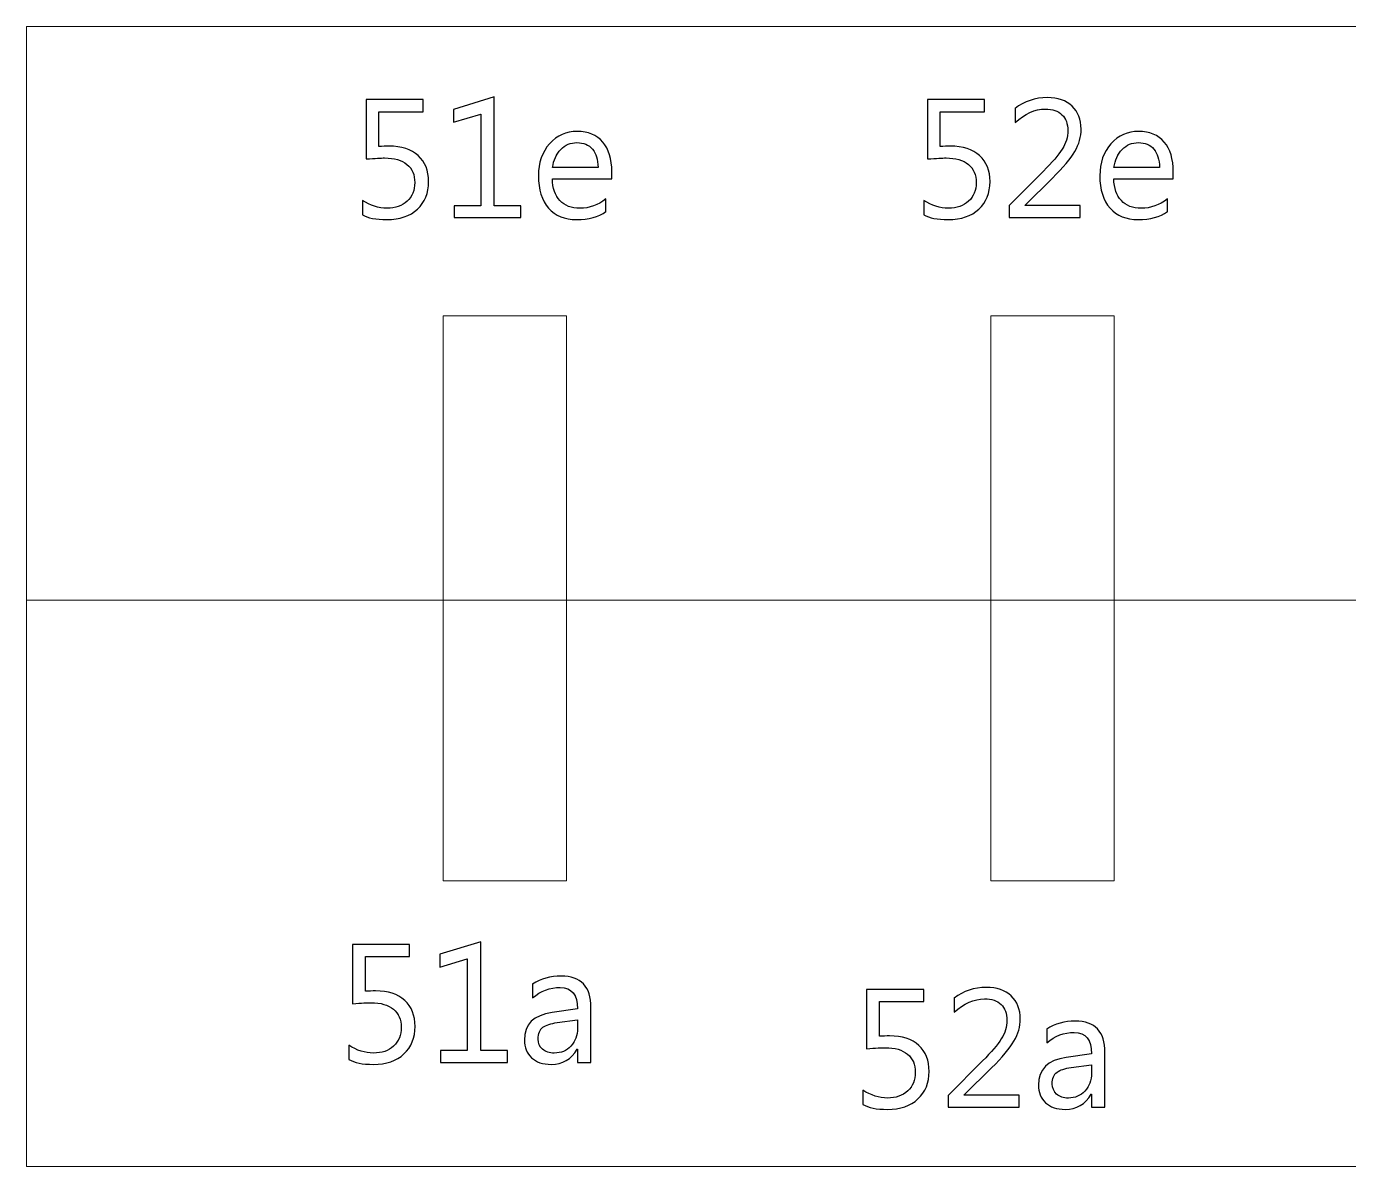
# Model space of a CAD drawing. Header units: centimetres. Extents: x -370 to 378, y -504 to 433.
# Drawn here: x -108.9 to -45.6, y 377.3 to 431.9 of the extents above; entities that cross this region are included whole.
import ezdxf

# ---------------------------------------------------------------- set-up
doc = ezdxf.new("R2010")
doc.units = ezdxf.units.CM
doc.header["$MEASUREMENT"] = 0
doc.layers.add('Camada 1', color=7, linetype='Continuous')
doc.layers.add('Camada 2', color=20, linetype='Continuous')

msp = doc.modelspace()

# ---------------------------------------------------------------- linework, layer by layer
at = {"layer": 'Camada 1', "lineweight": 9}
for points in [[(-88.897, 390.977), (-82.989, 390.977), (-82.989, 418.021), (-88.897, 418.021), (-88.897, 390.977)], [(-62.684, 390.977), (-56.776, 390.977), (-56.776, 418.021), (-62.684, 418.021), (-62.684, 390.977)]]:
    msp.add_lwpolyline(points, close=True, dxfattribs=at)
for points in [[(-108.854, 431.873), (-108.854, 431.873), (41.46, 431.873), (41.46, 431.873), (41.46, 431.873), (41.46, 431.873), (41.46, 377.293), (41.46, 377.293), (41.46, 377.293), (41.46, 377.293), (-108.854, 377.298), (-108.854, 377.298), (-108.854, 377.298), (-108.854, 377.298), (-108.854, 431.873), (-108.854, 431.873)], [(-108.854, 404.406), (-108.854, 404.406), (41.46, 404.406), (41.46, 404.406), (41.46, 404.406), (41.46, 404.406), (41.46, 377.293), (41.46, 377.293), (41.46, 377.293), (41.46, 377.293), (-108.854, 377.295), (-108.854, 377.295), (-108.854, 377.295), (-108.854, 377.295), (-108.854, 404.406), (-108.854, 404.406)]]:
    msp.add_open_spline(points, degree=3, knots=[0, 0, 0, 0, 0.2, 0.2, 0.2, 0.2, 0.4, 0.4, 0.4, 0.4, 0.6, 0.6, 0.6, 0.6, 1, 1, 1, 1], dxfattribs=at)
at = {"layer": 'Camada 2'}
for points, knots in [([(-92.769, 422.86), (-92.769, 422.86), (-92.769, 423.546), (-92.769, 423.546), (-92.769, 423.546), (-92.384, 423.293), (-91.991, 423.167), (-91.592, 423.167), (-91.592, 423.167), (-91.193, 423.167), (-90.872, 423.28), (-90.627, 423.506), (-90.627, 423.506), (-90.383, 423.73), (-90.261, 424.03), (-90.261, 424.402), (-90.261, 424.402), (-90.261, 424.772), (-90.386, 425.061), (-90.635, 425.268), (-90.635, 425.268), (-90.885, 425.475), (-91.241, 425.578), (-91.706, 425.578), (-91.706, 425.578), (-91.863, 425.578), (-92.159, 425.562), (-92.592, 425.531), (-92.592, 425.531), (-92.592, 425.531), (-92.592, 428.369), (-92.592, 428.369), (-92.592, 428.369), (-92.592, 428.369), (-89.858, 428.369), (-89.858, 428.369), (-89.858, 428.369), (-89.858, 428.369), (-89.858, 427.788), (-89.858, 427.788), (-89.858, 427.788), (-89.858, 427.788), (-91.979, 427.788), (-91.979, 427.788), (-91.979, 427.788), (-91.979, 427.788), (-91.979, 426.127), (-91.979, 426.127), (-91.979, 426.127), (-91.806, 426.137), (-91.646, 426.143), (-91.498, 426.143), (-91.498, 426.143), (-90.894, 426.143), (-90.427, 425.991), (-90.096, 425.688), (-90.096, 425.688), (-89.765, 425.386), (-89.6, 424.971), (-89.6, 424.444), (-89.6, 424.444), (-89.6, 423.898), (-89.777, 423.458), (-90.134, 423.127), (-90.134, 423.127), (-90.49, 422.793), (-90.979, 422.627), (-91.599, 422.627), (-91.599, 422.627), (-92.121, 422.627), (-92.511, 422.704), (-92.769, 422.86)], [0, 0, 0, 0, 0.052632, 0.052632, 0.052632, 0.052632, 0.105263, 0.105263, 0.105263, 0.105263, 0.157895, 0.157895, 0.157895, 0.157895, 0.210526, 0.210526, 0.210526, 0.210526, 0.263158, 0.263158, 0.263158, 0.263158, 0.315789, 0.315789, 0.315789, 0.315789, 0.368421, 0.368421, 0.368421, 0.368421, 0.421053, 0.421053, 0.421053, 0.421053, 0.473684, 0.473684, 0.473684, 0.473684, 0.526316, 0.526316, 0.526316, 0.526316, 0.578947, 0.578947, 0.578947, 0.578947, 0.631579, 0.631579, 0.631579, 0.631579, 0.684211, 0.684211, 0.684211, 0.684211, 0.736842, 0.736842, 0.736842, 0.736842, 0.789474, 0.789474, 0.789474, 0.789474, 0.842105, 0.842105, 0.842105, 0.842105, 0.894737, 0.894737, 0.894737, 0.894737, 1, 1, 1, 1]), ([(-85.181, 422.723), (-85.181, 422.723), (-88.374, 422.723), (-88.374, 422.723), (-88.374, 422.723), (-88.374, 422.723), (-88.374, 423.288), (-88.374, 423.288), (-88.374, 423.288), (-88.374, 423.288), (-87.1, 423.288), (-87.1, 423.288), (-87.1, 423.288), (-87.1, 423.288), (-87.1, 427.678), (-87.1, 427.678), (-87.1, 427.678), (-87.1, 427.678), (-88.406, 427.288), (-88.406, 427.288), (-88.406, 427.288), (-88.406, 427.288), (-88.406, 427.901), (-88.406, 427.901), (-88.406, 427.901), (-88.406, 427.901), (-86.455, 428.498), (-86.455, 428.498), (-86.455, 428.498), (-86.455, 428.498), (-86.455, 423.288), (-86.455, 423.288), (-86.455, 423.288), (-86.455, 423.288), (-85.181, 423.288), (-85.181, 423.288), (-85.181, 423.288), (-85.181, 423.288), (-85.181, 422.723), (-85.181, 422.723)], [0, 0, 0, 0, 0.090909, 0.090909, 0.090909, 0.090909, 0.181818, 0.181818, 0.181818, 0.181818, 0.272727, 0.272727, 0.272727, 0.272727, 0.363636, 0.363636, 0.363636, 0.363636, 0.454545, 0.454545, 0.454545, 0.454545, 0.545455, 0.545455, 0.545455, 0.545455, 0.636364, 0.636364, 0.636364, 0.636364, 0.727273, 0.727273, 0.727273, 0.727273, 0.818182, 0.818182, 0.818182, 0.818182, 1, 1, 1, 1]), ([(-65.89, 422.86), (-65.89, 422.86), (-65.89, 423.546), (-65.89, 423.546), (-65.89, 423.546), (-65.504, 423.293), (-65.112, 423.167), (-64.712, 423.167), (-64.712, 423.167), (-64.313, 423.167), (-63.992, 423.28), (-63.747, 423.506), (-63.747, 423.506), (-63.504, 423.73), (-63.382, 424.03), (-63.382, 424.402), (-63.382, 424.402), (-63.382, 424.772), (-63.507, 425.061), (-63.755, 425.268), (-63.755, 425.268), (-64.005, 425.475), (-64.362, 425.578), (-64.827, 425.578), (-64.827, 425.578), (-64.984, 425.578), (-65.28, 425.562), (-65.712, 425.531), (-65.712, 425.531), (-65.712, 425.531), (-65.712, 428.369), (-65.712, 428.369), (-65.712, 428.369), (-65.712, 428.369), (-62.979, 428.369), (-62.979, 428.369), (-62.979, 428.369), (-62.979, 428.369), (-62.979, 427.788), (-62.979, 427.788), (-62.979, 427.788), (-62.979, 427.788), (-65.1, 427.788), (-65.1, 427.788), (-65.1, 427.788), (-65.1, 427.788), (-65.1, 426.127), (-65.1, 426.127), (-65.1, 426.127), (-64.926, 426.137), (-64.766, 426.143), (-64.618, 426.143), (-64.618, 426.143), (-64.015, 426.143), (-63.547, 425.991), (-63.216, 425.688), (-63.216, 425.688), (-62.886, 425.386), (-62.72, 424.971), (-62.72, 424.444), (-62.72, 424.444), (-62.72, 423.898), (-62.898, 423.458), (-63.254, 423.127), (-63.254, 423.127), (-63.61, 422.793), (-64.099, 422.627), (-64.719, 422.627), (-64.719, 422.627), (-65.242, 422.627), (-65.632, 422.704), (-65.89, 422.86)], [0, 0, 0, 0, 0.052632, 0.052632, 0.052632, 0.052632, 0.105263, 0.105263, 0.105263, 0.105263, 0.157895, 0.157895, 0.157895, 0.157895, 0.210526, 0.210526, 0.210526, 0.210526, 0.263158, 0.263158, 0.263158, 0.263158, 0.315789, 0.315789, 0.315789, 0.315789, 0.368421, 0.368421, 0.368421, 0.368421, 0.421053, 0.421053, 0.421053, 0.421053, 0.473684, 0.473684, 0.473684, 0.473684, 0.526316, 0.526316, 0.526316, 0.526316, 0.578947, 0.578947, 0.578947, 0.578947, 0.631579, 0.631579, 0.631579, 0.631579, 0.684211, 0.684211, 0.684211, 0.684211, 0.736842, 0.736842, 0.736842, 0.736842, 0.789474, 0.789474, 0.789474, 0.789474, 0.842105, 0.842105, 0.842105, 0.842105, 0.894737, 0.894737, 0.894737, 0.894737, 1, 1, 1, 1]), ([(-58.406, 422.723), (-58.406, 422.723), (-61.809, 422.723), (-61.809, 422.723), (-61.809, 422.723), (-61.809, 422.723), (-61.809, 423.296), (-61.809, 423.296), (-61.809, 423.296), (-61.809, 423.296), (-60.164, 424.946), (-60.164, 424.946), (-60.164, 424.946), (-59.743, 425.367), (-59.443, 425.717), (-59.265, 425.996), (-59.265, 425.996), (-59.085, 426.276), (-58.995, 426.576), (-58.995, 426.893), (-58.995, 426.893), (-58.995, 427.218), (-59.087, 427.471), (-59.274, 427.649), (-59.274, 427.649), (-59.461, 427.828), (-59.726, 427.917), (-60.07, 427.917), (-60.07, 427.917), (-60.574, 427.917), (-61.056, 427.702), (-61.519, 427.272), (-61.519, 427.272), (-61.519, 427.272), (-61.519, 427.949), (-61.519, 427.949), (-61.519, 427.949), (-61.078, 428.293), (-60.565, 428.465), (-59.98, 428.465), (-59.98, 428.465), (-59.476, 428.465), (-59.079, 428.328), (-58.79, 428.055), (-58.79, 428.055), (-58.501, 427.783), (-58.357, 427.416), (-58.357, 426.956), (-58.357, 426.956), (-58.357, 426.594), (-58.457, 426.24), (-58.657, 425.894), (-58.657, 425.894), (-58.856, 425.549), (-59.215, 425.12), (-59.732, 424.608), (-59.732, 424.608), (-59.732, 424.608), (-61.035, 423.32), (-61.035, 423.32), (-61.035, 423.32), (-61.035, 423.32), (-61.035, 423.304), (-61.035, 423.304), (-61.035, 423.304), (-61.035, 423.304), (-58.406, 423.304), (-58.406, 423.304), (-58.406, 423.304), (-58.406, 423.304), (-58.406, 422.723), (-58.406, 422.723)], [0, 0, 0, 0, 0.052632, 0.052632, 0.052632, 0.052632, 0.105263, 0.105263, 0.105263, 0.105263, 0.157895, 0.157895, 0.157895, 0.157895, 0.210526, 0.210526, 0.210526, 0.210526, 0.263158, 0.263158, 0.263158, 0.263158, 0.315789, 0.315789, 0.315789, 0.315789, 0.368421, 0.368421, 0.368421, 0.368421, 0.421053, 0.421053, 0.421053, 0.421053, 0.473684, 0.473684, 0.473684, 0.473684, 0.526316, 0.526316, 0.526316, 0.526316, 0.578947, 0.578947, 0.578947, 0.578947, 0.631579, 0.631579, 0.631579, 0.631579, 0.684211, 0.684211, 0.684211, 0.684211, 0.736842, 0.736842, 0.736842, 0.736842, 0.789474, 0.789474, 0.789474, 0.789474, 0.842105, 0.842105, 0.842105, 0.842105, 0.894737, 0.894737, 0.894737, 0.894737, 1, 1, 1, 1]), ([(-80.826, 424.578), (-80.826, 424.578), (-83.673, 424.578), (-83.673, 424.578), (-83.673, 424.578), (-83.662, 424.128), (-83.541, 423.78), (-83.311, 423.535), (-83.311, 423.535), (-83.08, 423.289), (-82.763, 423.167), (-82.359, 423.167), (-82.359, 423.167), (-81.905, 423.167), (-81.488, 423.317), (-81.108, 423.618), (-81.108, 423.618), (-81.108, 423.618), (-81.108, 423.014), (-81.108, 423.014), (-81.108, 423.014), (-81.461, 422.756), (-81.93, 422.627), (-82.513, 422.627), (-82.513, 422.627), (-83.081, 422.627), (-83.529, 422.809), (-83.854, 423.176), (-83.854, 423.176), (-84.179, 423.543), (-84.342, 424.059), (-84.342, 424.723), (-84.342, 424.723), (-84.342, 425.352), (-84.164, 425.863), (-83.808, 426.26), (-83.808, 426.26), (-83.452, 426.655), (-83.011, 426.852), (-82.483, 426.852), (-82.483, 426.852), (-81.956, 426.852), (-81.548, 426.682), (-81.259, 426.34), (-81.259, 426.34), (-80.97, 425.999), (-80.826, 425.524), (-80.826, 424.917), (-80.826, 424.917), (-80.826, 424.917), (-80.826, 424.578), (-80.826, 424.578)], [0, 0, 0, 0, 0.071429, 0.071429, 0.071429, 0.071429, 0.142857, 0.142857, 0.142857, 0.142857, 0.214286, 0.214286, 0.214286, 0.214286, 0.285714, 0.285714, 0.285714, 0.285714, 0.357143, 0.357143, 0.357143, 0.357143, 0.428571, 0.428571, 0.428571, 0.428571, 0.5, 0.5, 0.5, 0.5, 0.571429, 0.571429, 0.571429, 0.571429, 0.642857, 0.642857, 0.642857, 0.642857, 0.714286, 0.714286, 0.714286, 0.714286, 0.785714, 0.785714, 0.785714, 0.785714, 0.857143, 0.857143, 0.857143, 0.857143, 1, 1, 1, 1]), ([(-53.946, 424.578), (-53.946, 424.578), (-56.793, 424.578), (-56.793, 424.578), (-56.793, 424.578), (-56.782, 424.128), (-56.661, 423.78), (-56.431, 423.535), (-56.431, 423.535), (-56.2, 423.289), (-55.883, 423.167), (-55.48, 423.167), (-55.48, 423.167), (-55.025, 423.167), (-54.609, 423.317), (-54.228, 423.618), (-54.228, 423.618), (-54.228, 423.618), (-54.228, 423.014), (-54.228, 423.014), (-54.228, 423.014), (-54.582, 422.756), (-55.051, 422.627), (-55.633, 422.627), (-55.633, 422.627), (-56.202, 422.627), (-56.649, 422.809), (-56.974, 423.176), (-56.974, 423.176), (-57.3, 423.543), (-57.462, 424.059), (-57.462, 424.723), (-57.462, 424.723), (-57.462, 425.352), (-57.285, 425.863), (-56.929, 426.26), (-56.929, 426.26), (-56.572, 426.655), (-56.132, 426.852), (-55.603, 426.852), (-55.603, 426.852), (-55.076, 426.852), (-54.668, 426.682), (-54.379, 426.34), (-54.379, 426.34), (-54.09, 425.999), (-53.946, 425.524), (-53.946, 424.917), (-53.946, 424.917), (-53.946, 424.917), (-53.946, 424.578), (-53.946, 424.578)], [0, 0, 0, 0, 0.071429, 0.071429, 0.071429, 0.071429, 0.142857, 0.142857, 0.142857, 0.142857, 0.214286, 0.214286, 0.214286, 0.214286, 0.285714, 0.285714, 0.285714, 0.285714, 0.357143, 0.357143, 0.357143, 0.357143, 0.428571, 0.428571, 0.428571, 0.428571, 0.5, 0.5, 0.5, 0.5, 0.571429, 0.571429, 0.571429, 0.571429, 0.642857, 0.642857, 0.642857, 0.642857, 0.714286, 0.714286, 0.714286, 0.714286, 0.785714, 0.785714, 0.785714, 0.785714, 0.857143, 0.857143, 0.857143, 0.857143, 1, 1, 1, 1]), ([(-81.487, 425.127), (-81.49, 425.5), (-81.58, 425.792), (-81.757, 426), (-81.757, 426), (-81.935, 426.209), (-82.181, 426.312), (-82.495, 426.312), (-82.495, 426.312), (-82.799, 426.312), (-83.058, 426.203), (-83.271, 425.984), (-83.271, 425.984), (-83.483, 425.765), (-83.615, 425.48), (-83.664, 425.127), (-83.664, 425.127), (-83.664, 425.127), (-81.487, 425.127), (-81.487, 425.127)], [0, 0, 0, 0, 0.166667, 0.166667, 0.166667, 0.166667, 0.333333, 0.333333, 0.333333, 0.333333, 0.5, 0.5, 0.5, 0.5, 0.666667, 0.666667, 0.666667, 0.666667, 1, 1, 1, 1]), ([(-54.607, 425.127), (-54.61, 425.5), (-54.7, 425.792), (-54.878, 426), (-54.878, 426), (-55.055, 426.209), (-55.301, 426.312), (-55.616, 426.312), (-55.616, 426.312), (-55.919, 426.312), (-56.179, 426.203), (-56.391, 425.984), (-56.391, 425.984), (-56.603, 425.765), (-56.735, 425.48), (-56.785, 425.127), (-56.785, 425.127), (-56.785, 425.127), (-54.607, 425.127), (-54.607, 425.127)], [0, 0, 0, 0, 0.166667, 0.166667, 0.166667, 0.166667, 0.333333, 0.333333, 0.333333, 0.333333, 0.5, 0.5, 0.5, 0.5, 0.666667, 0.666667, 0.666667, 0.666667, 1, 1, 1, 1]), ([(-85.828, 382.28), (-85.828, 382.28), (-89.022, 382.28), (-89.022, 382.28), (-89.022, 382.28), (-89.022, 382.28), (-89.022, 382.845), (-89.022, 382.845), (-89.022, 382.845), (-89.022, 382.845), (-87.748, 382.845), (-87.748, 382.845), (-87.748, 382.845), (-87.748, 382.845), (-87.748, 387.234), (-87.748, 387.234), (-87.748, 387.234), (-87.748, 387.234), (-89.054, 386.845), (-89.054, 386.845), (-89.054, 386.845), (-89.054, 386.845), (-89.054, 387.458), (-89.054, 387.458), (-89.054, 387.458), (-89.054, 387.458), (-87.103, 388.054), (-87.103, 388.054), (-87.103, 388.054), (-87.103, 388.054), (-87.103, 382.845), (-87.103, 382.845), (-87.103, 382.845), (-87.103, 382.845), (-85.828, 382.845), (-85.828, 382.845), (-85.828, 382.845), (-85.828, 382.845), (-85.828, 382.28), (-85.828, 382.28)], [0, 0, 0, 0, 0.090909, 0.090909, 0.090909, 0.090909, 0.181818, 0.181818, 0.181818, 0.181818, 0.272727, 0.272727, 0.272727, 0.272727, 0.363636, 0.363636, 0.363636, 0.363636, 0.454545, 0.454545, 0.454545, 0.454545, 0.545455, 0.545455, 0.545455, 0.545455, 0.636364, 0.636364, 0.636364, 0.636364, 0.727273, 0.727273, 0.727273, 0.727273, 0.818182, 0.818182, 0.818182, 0.818182, 1, 1, 1, 1]), ([(-93.417, 382.417), (-93.417, 382.417), (-93.417, 383.103), (-93.417, 383.103), (-93.417, 383.103), (-93.031, 382.85), (-92.639, 382.724), (-92.24, 382.724), (-92.24, 382.724), (-91.84, 382.724), (-91.519, 382.837), (-91.275, 383.062), (-91.275, 383.062), (-91.031, 383.287), (-90.909, 383.587), (-90.909, 383.959), (-90.909, 383.959), (-90.909, 384.329), (-91.034, 384.618), (-91.283, 384.824), (-91.283, 384.824), (-91.533, 385.032), (-91.889, 385.135), (-92.354, 385.135), (-92.354, 385.135), (-92.511, 385.135), (-92.807, 385.119), (-93.24, 385.088), (-93.24, 385.088), (-93.24, 385.088), (-93.24, 387.925), (-93.24, 387.925), (-93.24, 387.925), (-93.24, 387.925), (-90.506, 387.925), (-90.506, 387.925), (-90.506, 387.925), (-90.506, 387.925), (-90.506, 387.345), (-90.506, 387.345), (-90.506, 387.345), (-90.506, 387.345), (-92.627, 387.345), (-92.627, 387.345), (-92.627, 387.345), (-92.627, 387.345), (-92.627, 385.683), (-92.627, 385.683), (-92.627, 385.683), (-92.453, 385.694), (-92.293, 385.7), (-92.146, 385.7), (-92.146, 385.7), (-91.542, 385.7), (-91.074, 385.548), (-90.744, 385.245), (-90.744, 385.245), (-90.413, 384.943), (-90.248, 384.527), (-90.248, 384.001), (-90.248, 384.001), (-90.248, 383.455), (-90.425, 383.015), (-90.781, 382.683), (-90.781, 382.683), (-91.137, 382.35), (-91.627, 382.183), (-92.246, 382.183), (-92.246, 382.183), (-92.769, 382.183), (-93.159, 382.261), (-93.417, 382.417)], [0, 0, 0, 0, 0.052632, 0.052632, 0.052632, 0.052632, 0.105263, 0.105263, 0.105263, 0.105263, 0.157895, 0.157895, 0.157895, 0.157895, 0.210526, 0.210526, 0.210526, 0.210526, 0.263158, 0.263158, 0.263158, 0.263158, 0.315789, 0.315789, 0.315789, 0.315789, 0.368421, 0.368421, 0.368421, 0.368421, 0.421053, 0.421053, 0.421053, 0.421053, 0.473684, 0.473684, 0.473684, 0.473684, 0.526316, 0.526316, 0.526316, 0.526316, 0.578947, 0.578947, 0.578947, 0.578947, 0.631579, 0.631579, 0.631579, 0.631579, 0.684211, 0.684211, 0.684211, 0.684211, 0.736842, 0.736842, 0.736842, 0.736842, 0.789474, 0.789474, 0.789474, 0.789474, 0.842105, 0.842105, 0.842105, 0.842105, 0.894737, 0.894737, 0.894737, 0.894737, 1, 1, 1, 1]), ([(-81.828, 382.28), (-81.828, 382.28), (-82.473, 382.28), (-82.473, 382.28), (-82.473, 382.28), (-82.473, 382.28), (-82.473, 382.911), (-82.473, 382.911), (-82.473, 382.911), (-82.473, 382.911), (-82.49, 382.911), (-82.49, 382.911), (-82.49, 382.911), (-82.77, 382.425), (-83.183, 382.183), (-83.73, 382.183), (-83.73, 382.183), (-84.132, 382.183), (-84.447, 382.289), (-84.674, 382.503), (-84.674, 382.503), (-84.901, 382.716), (-85.014, 382.998), (-85.014, 383.35), (-85.014, 383.35), (-85.014, 384.104), (-84.57, 384.544), (-83.683, 384.667), (-83.683, 384.667), (-83.683, 384.667), (-82.473, 384.837), (-82.473, 384.837), (-82.473, 384.837), (-82.473, 385.525), (-82.75, 385.869), (-83.304, 385.869), (-83.304, 385.869), (-83.789, 385.869), (-84.227, 385.702), (-84.619, 385.369), (-84.619, 385.369), (-84.619, 385.369), (-84.619, 386.03), (-84.619, 386.03), (-84.619, 386.03), (-84.222, 386.283), (-83.766, 386.409), (-83.249, 386.409), (-83.249, 386.409), (-82.301, 386.409), (-81.828, 385.908), (-81.828, 384.904), (-81.828, 384.904), (-81.828, 384.904), (-81.828, 382.28), (-81.828, 382.28)], [0, 0, 0, 0, 0.066667, 0.066667, 0.066667, 0.066667, 0.133333, 0.133333, 0.133333, 0.133333, 0.2, 0.2, 0.2, 0.2, 0.266667, 0.266667, 0.266667, 0.266667, 0.333333, 0.333333, 0.333333, 0.333333, 0.4, 0.4, 0.4, 0.4, 0.466667, 0.466667, 0.466667, 0.466667, 0.533333, 0.533333, 0.533333, 0.533333, 0.6, 0.6, 0.6, 0.6, 0.666667, 0.666667, 0.666667, 0.666667, 0.733333, 0.733333, 0.733333, 0.733333, 0.8, 0.8, 0.8, 0.8, 0.866667, 0.866667, 0.866667, 0.866667, 1, 1, 1, 1]), ([(-68.804, 380.265), (-68.804, 380.265), (-68.804, 380.95), (-68.804, 380.95), (-68.804, 380.95), (-68.419, 380.697), (-68.026, 380.571), (-67.627, 380.571), (-67.627, 380.571), (-67.228, 380.571), (-66.907, 380.684), (-66.662, 380.91), (-66.662, 380.91), (-66.419, 381.134), (-66.296, 381.434), (-66.296, 381.806), (-66.296, 381.806), (-66.296, 382.176), (-66.421, 382.465), (-66.67, 382.672), (-66.67, 382.672), (-66.92, 382.879), (-67.276, 382.982), (-67.741, 382.982), (-67.741, 382.982), (-67.899, 382.982), (-68.194, 382.966), (-68.627, 382.935), (-68.627, 382.935), (-68.627, 382.935), (-68.627, 385.773), (-68.627, 385.773), (-68.627, 385.773), (-68.627, 385.773), (-65.893, 385.773), (-65.893, 385.773), (-65.893, 385.773), (-65.893, 385.773), (-65.893, 385.192), (-65.893, 385.192), (-65.893, 385.192), (-65.893, 385.192), (-68.014, 385.192), (-68.014, 385.192), (-68.014, 385.192), (-68.014, 385.192), (-68.014, 383.531), (-68.014, 383.531), (-68.014, 383.531), (-67.841, 383.541), (-67.681, 383.547), (-67.533, 383.547), (-67.533, 383.547), (-66.93, 383.547), (-66.462, 383.395), (-66.131, 383.093), (-66.131, 383.093), (-65.8, 382.79), (-65.635, 382.375), (-65.635, 381.848), (-65.635, 381.848), (-65.635, 381.302), (-65.812, 380.863), (-66.169, 380.531), (-66.169, 380.531), (-66.525, 380.197), (-67.014, 380.031), (-67.634, 380.031), (-67.634, 380.031), (-68.157, 380.031), (-68.546, 380.109), (-68.804, 380.265)], [0, 0, 0, 0, 0.052632, 0.052632, 0.052632, 0.052632, 0.105263, 0.105263, 0.105263, 0.105263, 0.157895, 0.157895, 0.157895, 0.157895, 0.210526, 0.210526, 0.210526, 0.210526, 0.263158, 0.263158, 0.263158, 0.263158, 0.315789, 0.315789, 0.315789, 0.315789, 0.368421, 0.368421, 0.368421, 0.368421, 0.421053, 0.421053, 0.421053, 0.421053, 0.473684, 0.473684, 0.473684, 0.473684, 0.526316, 0.526316, 0.526316, 0.526316, 0.578947, 0.578947, 0.578947, 0.578947, 0.631579, 0.631579, 0.631579, 0.631579, 0.684211, 0.684211, 0.684211, 0.684211, 0.736842, 0.736842, 0.736842, 0.736842, 0.789474, 0.789474, 0.789474, 0.789474, 0.842105, 0.842105, 0.842105, 0.842105, 0.894737, 0.894737, 0.894737, 0.894737, 1, 1, 1, 1]), ([(-61.32, 380.128), (-61.32, 380.128), (-64.724, 380.128), (-64.724, 380.128), (-64.724, 380.128), (-64.724, 380.128), (-64.724, 380.7), (-64.724, 380.7), (-64.724, 380.7), (-64.724, 380.7), (-63.079, 382.351), (-63.079, 382.351), (-63.079, 382.351), (-62.658, 382.771), (-62.358, 383.121), (-62.179, 383.4), (-62.179, 383.4), (-61.999, 383.68), (-61.909, 383.98), (-61.909, 384.297), (-61.909, 384.297), (-61.909, 384.622), (-62.002, 384.875), (-62.189, 385.054), (-62.189, 385.054), (-62.376, 385.232), (-62.64, 385.321), (-62.984, 385.321), (-62.984, 385.321), (-63.489, 385.321), (-63.971, 385.106), (-64.433, 384.676), (-64.433, 384.676), (-64.433, 384.676), (-64.433, 385.353), (-64.433, 385.353), (-64.433, 385.353), (-63.993, 385.698), (-63.479, 385.87), (-62.895, 385.87), (-62.895, 385.87), (-62.39, 385.87), (-61.994, 385.732), (-61.705, 385.46), (-61.705, 385.46), (-61.416, 385.187), (-61.272, 384.82), (-61.272, 384.36), (-61.272, 384.36), (-61.272, 383.998), (-61.371, 383.644), (-61.572, 383.298), (-61.572, 383.298), (-61.771, 382.953), (-62.13, 382.524), (-62.647, 382.012), (-62.647, 382.012), (-62.647, 382.012), (-63.95, 380.724), (-63.95, 380.724), (-63.95, 380.724), (-63.95, 380.724), (-63.95, 380.708), (-63.95, 380.708), (-63.95, 380.708), (-63.95, 380.708), (-61.32, 380.708), (-61.32, 380.708), (-61.32, 380.708), (-61.32, 380.708), (-61.32, 380.128), (-61.32, 380.128)], [0, 0, 0, 0, 0.052632, 0.052632, 0.052632, 0.052632, 0.105263, 0.105263, 0.105263, 0.105263, 0.157895, 0.157895, 0.157895, 0.157895, 0.210526, 0.210526, 0.210526, 0.210526, 0.263158, 0.263158, 0.263158, 0.263158, 0.315789, 0.315789, 0.315789, 0.315789, 0.368421, 0.368421, 0.368421, 0.368421, 0.421053, 0.421053, 0.421053, 0.421053, 0.473684, 0.473684, 0.473684, 0.473684, 0.526316, 0.526316, 0.526316, 0.526316, 0.578947, 0.578947, 0.578947, 0.578947, 0.631579, 0.631579, 0.631579, 0.631579, 0.684211, 0.684211, 0.684211, 0.684211, 0.736842, 0.736842, 0.736842, 0.736842, 0.789474, 0.789474, 0.789474, 0.789474, 0.842105, 0.842105, 0.842105, 0.842105, 0.894737, 0.894737, 0.894737, 0.894737, 1, 1, 1, 1]), ([(-82.473, 384.321), (-82.473, 384.321), (-83.446, 384.186), (-83.446, 384.186), (-83.446, 384.186), (-83.746, 384.144), (-83.972, 384.069), (-84.124, 383.963), (-84.124, 383.963), (-84.276, 383.855), (-84.352, 383.667), (-84.352, 383.396), (-84.352, 383.396), (-84.352, 383.198), (-84.283, 383.037), (-84.141, 382.912), (-84.141, 382.912), (-84.002, 382.787), (-83.814, 382.724), (-83.581, 382.724), (-83.581, 382.724), (-83.26, 382.724), (-82.995, 382.837), (-82.787, 383.061), (-82.787, 383.061), (-82.578, 383.287), (-82.473, 383.572), (-82.473, 383.917), (-82.473, 383.917), (-82.473, 383.917), (-82.473, 384.321), (-82.473, 384.321)], [0, 0, 0, 0, 0.111111, 0.111111, 0.111111, 0.111111, 0.222222, 0.222222, 0.222222, 0.222222, 0.333333, 0.333333, 0.333333, 0.333333, 0.444444, 0.444444, 0.444444, 0.444444, 0.555556, 0.555556, 0.555556, 0.555556, 0.666667, 0.666667, 0.666667, 0.666667, 0.777778, 0.777778, 0.777778, 0.777778, 1, 1, 1, 1]), ([(-57.216, 380.128), (-57.216, 380.128), (-57.861, 380.128), (-57.861, 380.128), (-57.861, 380.128), (-57.861, 380.128), (-57.861, 380.758), (-57.861, 380.758), (-57.861, 380.758), (-57.861, 380.758), (-57.877, 380.758), (-57.877, 380.758), (-57.877, 380.758), (-58.158, 380.273), (-58.57, 380.031), (-59.117, 380.031), (-59.117, 380.031), (-59.519, 380.031), (-59.834, 380.137), (-60.061, 380.351), (-60.061, 380.351), (-60.288, 380.563), (-60.401, 380.845), (-60.401, 381.197), (-60.401, 381.197), (-60.401, 381.952), (-59.958, 382.391), (-59.07, 382.515), (-59.07, 382.515), (-59.07, 382.515), (-57.861, 382.684), (-57.861, 382.684), (-57.861, 382.684), (-57.861, 383.372), (-58.138, 383.716), (-58.691, 383.716), (-58.691, 383.716), (-59.177, 383.716), (-59.615, 383.55), (-60.006, 383.216), (-60.006, 383.216), (-60.006, 383.216), (-60.006, 383.878), (-60.006, 383.878), (-60.006, 383.878), (-59.61, 384.13), (-59.154, 384.257), (-58.636, 384.257), (-58.636, 384.257), (-57.689, 384.257), (-57.216, 383.755), (-57.216, 382.751), (-57.216, 382.751), (-57.216, 382.751), (-57.216, 380.128), (-57.216, 380.128)], [0, 0, 0, 0, 0.066667, 0.066667, 0.066667, 0.066667, 0.133333, 0.133333, 0.133333, 0.133333, 0.2, 0.2, 0.2, 0.2, 0.266667, 0.266667, 0.266667, 0.266667, 0.333333, 0.333333, 0.333333, 0.333333, 0.4, 0.4, 0.4, 0.4, 0.466667, 0.466667, 0.466667, 0.466667, 0.533333, 0.533333, 0.533333, 0.533333, 0.6, 0.6, 0.6, 0.6, 0.666667, 0.666667, 0.666667, 0.666667, 0.733333, 0.733333, 0.733333, 0.733333, 0.8, 0.8, 0.8, 0.8, 0.866667, 0.866667, 0.866667, 0.866667, 1, 1, 1, 1]), ([(-57.861, 382.168), (-57.861, 382.168), (-58.834, 382.033), (-58.834, 382.033), (-58.834, 382.033), (-59.134, 381.992), (-59.359, 381.916), (-59.511, 381.81), (-59.511, 381.81), (-59.663, 381.703), (-59.74, 381.515), (-59.74, 381.243), (-59.74, 381.243), (-59.74, 381.046), (-59.67, 380.884), (-59.529, 380.759), (-59.529, 380.759), (-59.389, 380.634), (-59.201, 380.571), (-58.968, 380.571), (-58.968, 380.571), (-58.647, 380.571), (-58.382, 380.684), (-58.174, 380.908), (-58.174, 380.908), (-57.966, 381.134), (-57.861, 381.419), (-57.861, 381.765), (-57.861, 381.765), (-57.861, 381.765), (-57.861, 382.168), (-57.861, 382.168)], [0, 0, 0, 0, 0.111111, 0.111111, 0.111111, 0.111111, 0.222222, 0.222222, 0.222222, 0.222222, 0.333333, 0.333333, 0.333333, 0.333333, 0.444444, 0.444444, 0.444444, 0.444444, 0.555556, 0.555556, 0.555556, 0.555556, 0.666667, 0.666667, 0.666667, 0.666667, 0.777778, 0.777778, 0.777778, 0.777778, 1, 1, 1, 1])]:
    msp.add_open_spline(points, degree=3, knots=knots, dxfattribs=at)
at = {"layer": 'Camada 2', "lineweight": 9}
for points, knots in [([(-92.769, 422.86), (-92.769, 422.86), (-92.769, 423.546), (-92.769, 423.546), (-92.769, 423.546), (-92.384, 423.293), (-91.991, 423.167), (-91.592, 423.167), (-91.592, 423.167), (-91.193, 423.167), (-90.872, 423.28), (-90.627, 423.506), (-90.627, 423.506), (-90.383, 423.73), (-90.261, 424.03), (-90.261, 424.402), (-90.261, 424.402), (-90.261, 424.772), (-90.386, 425.061), (-90.635, 425.268), (-90.635, 425.268), (-90.885, 425.475), (-91.241, 425.578), (-91.706, 425.578), (-91.706, 425.578), (-91.863, 425.578), (-92.159, 425.562), (-92.592, 425.531), (-92.592, 425.531), (-92.592, 425.531), (-92.592, 428.369), (-92.592, 428.369), (-92.592, 428.369), (-92.592, 428.369), (-89.858, 428.369), (-89.858, 428.369), (-89.858, 428.369), (-89.858, 428.369), (-89.858, 427.788), (-89.858, 427.788), (-89.858, 427.788), (-89.858, 427.788), (-91.979, 427.788), (-91.979, 427.788), (-91.979, 427.788), (-91.979, 427.788), (-91.979, 426.127), (-91.979, 426.127), (-91.979, 426.127), (-91.806, 426.137), (-91.646, 426.143), (-91.498, 426.143), (-91.498, 426.143), (-90.894, 426.143), (-90.427, 425.991), (-90.096, 425.688), (-90.096, 425.688), (-89.765, 425.386), (-89.6, 424.971), (-89.6, 424.444), (-89.6, 424.444), (-89.6, 423.898), (-89.777, 423.458), (-90.134, 423.127), (-90.134, 423.127), (-90.49, 422.793), (-90.979, 422.627), (-91.599, 422.627), (-91.599, 422.627), (-92.121, 422.627), (-92.511, 422.704), (-92.769, 422.86)], [0, 0, 0, 0, 0.052632, 0.052632, 0.052632, 0.052632, 0.105263, 0.105263, 0.105263, 0.105263, 0.157895, 0.157895, 0.157895, 0.157895, 0.210526, 0.210526, 0.210526, 0.210526, 0.263158, 0.263158, 0.263158, 0.263158, 0.315789, 0.315789, 0.315789, 0.315789, 0.368421, 0.368421, 0.368421, 0.368421, 0.421053, 0.421053, 0.421053, 0.421053, 0.473684, 0.473684, 0.473684, 0.473684, 0.526316, 0.526316, 0.526316, 0.526316, 0.578947, 0.578947, 0.578947, 0.578947, 0.631579, 0.631579, 0.631579, 0.631579, 0.684211, 0.684211, 0.684211, 0.684211, 0.736842, 0.736842, 0.736842, 0.736842, 0.789474, 0.789474, 0.789474, 0.789474, 0.842105, 0.842105, 0.842105, 0.842105, 0.894737, 0.894737, 0.894737, 0.894737, 1, 1, 1, 1]), ([(-85.181, 422.723), (-85.181, 422.723), (-88.374, 422.723), (-88.374, 422.723), (-88.374, 422.723), (-88.374, 422.723), (-88.374, 423.288), (-88.374, 423.288), (-88.374, 423.288), (-88.374, 423.288), (-87.1, 423.288), (-87.1, 423.288), (-87.1, 423.288), (-87.1, 423.288), (-87.1, 427.678), (-87.1, 427.678), (-87.1, 427.678), (-87.1, 427.678), (-88.406, 427.288), (-88.406, 427.288), (-88.406, 427.288), (-88.406, 427.288), (-88.406, 427.901), (-88.406, 427.901), (-88.406, 427.901), (-88.406, 427.901), (-86.455, 428.498), (-86.455, 428.498), (-86.455, 428.498), (-86.455, 428.498), (-86.455, 423.288), (-86.455, 423.288), (-86.455, 423.288), (-86.455, 423.288), (-85.181, 423.288), (-85.181, 423.288), (-85.181, 423.288), (-85.181, 423.288), (-85.181, 422.723), (-85.181, 422.723)], [0, 0, 0, 0, 0.090909, 0.090909, 0.090909, 0.090909, 0.181818, 0.181818, 0.181818, 0.181818, 0.272727, 0.272727, 0.272727, 0.272727, 0.363636, 0.363636, 0.363636, 0.363636, 0.454545, 0.454545, 0.454545, 0.454545, 0.545455, 0.545455, 0.545455, 0.545455, 0.636364, 0.636364, 0.636364, 0.636364, 0.727273, 0.727273, 0.727273, 0.727273, 0.818182, 0.818182, 0.818182, 0.818182, 1, 1, 1, 1]), ([(-65.89, 422.86), (-65.89, 422.86), (-65.89, 423.546), (-65.89, 423.546), (-65.89, 423.546), (-65.504, 423.293), (-65.112, 423.167), (-64.712, 423.167), (-64.712, 423.167), (-64.313, 423.167), (-63.992, 423.28), (-63.747, 423.506), (-63.747, 423.506), (-63.504, 423.73), (-63.382, 424.03), (-63.382, 424.402), (-63.382, 424.402), (-63.382, 424.772), (-63.507, 425.061), (-63.755, 425.268), (-63.755, 425.268), (-64.005, 425.475), (-64.362, 425.578), (-64.827, 425.578), (-64.827, 425.578), (-64.984, 425.578), (-65.28, 425.562), (-65.712, 425.531), (-65.712, 425.531), (-65.712, 425.531), (-65.712, 428.369), (-65.712, 428.369), (-65.712, 428.369), (-65.712, 428.369), (-62.979, 428.369), (-62.979, 428.369), (-62.979, 428.369), (-62.979, 428.369), (-62.979, 427.788), (-62.979, 427.788), (-62.979, 427.788), (-62.979, 427.788), (-65.1, 427.788), (-65.1, 427.788), (-65.1, 427.788), (-65.1, 427.788), (-65.1, 426.127), (-65.1, 426.127), (-65.1, 426.127), (-64.926, 426.137), (-64.766, 426.143), (-64.618, 426.143), (-64.618, 426.143), (-64.015, 426.143), (-63.547, 425.991), (-63.216, 425.688), (-63.216, 425.688), (-62.886, 425.386), (-62.72, 424.971), (-62.72, 424.444), (-62.72, 424.444), (-62.72, 423.898), (-62.898, 423.458), (-63.254, 423.127), (-63.254, 423.127), (-63.61, 422.793), (-64.099, 422.627), (-64.719, 422.627), (-64.719, 422.627), (-65.242, 422.627), (-65.632, 422.704), (-65.89, 422.86)], [0, 0, 0, 0, 0.052632, 0.052632, 0.052632, 0.052632, 0.105263, 0.105263, 0.105263, 0.105263, 0.157895, 0.157895, 0.157895, 0.157895, 0.210526, 0.210526, 0.210526, 0.210526, 0.263158, 0.263158, 0.263158, 0.263158, 0.315789, 0.315789, 0.315789, 0.315789, 0.368421, 0.368421, 0.368421, 0.368421, 0.421053, 0.421053, 0.421053, 0.421053, 0.473684, 0.473684, 0.473684, 0.473684, 0.526316, 0.526316, 0.526316, 0.526316, 0.578947, 0.578947, 0.578947, 0.578947, 0.631579, 0.631579, 0.631579, 0.631579, 0.684211, 0.684211, 0.684211, 0.684211, 0.736842, 0.736842, 0.736842, 0.736842, 0.789474, 0.789474, 0.789474, 0.789474, 0.842105, 0.842105, 0.842105, 0.842105, 0.894737, 0.894737, 0.894737, 0.894737, 1, 1, 1, 1]), ([(-58.406, 422.723), (-58.406, 422.723), (-61.809, 422.723), (-61.809, 422.723), (-61.809, 422.723), (-61.809, 422.723), (-61.809, 423.296), (-61.809, 423.296), (-61.809, 423.296), (-61.809, 423.296), (-60.164, 424.946), (-60.164, 424.946), (-60.164, 424.946), (-59.743, 425.367), (-59.443, 425.717), (-59.265, 425.996), (-59.265, 425.996), (-59.085, 426.276), (-58.995, 426.576), (-58.995, 426.893), (-58.995, 426.893), (-58.995, 427.218), (-59.087, 427.471), (-59.274, 427.649), (-59.274, 427.649), (-59.461, 427.828), (-59.726, 427.917), (-60.07, 427.917), (-60.07, 427.917), (-60.574, 427.917), (-61.056, 427.702), (-61.519, 427.272), (-61.519, 427.272), (-61.519, 427.272), (-61.519, 427.949), (-61.519, 427.949), (-61.519, 427.949), (-61.078, 428.293), (-60.565, 428.465), (-59.98, 428.465), (-59.98, 428.465), (-59.476, 428.465), (-59.079, 428.328), (-58.79, 428.055), (-58.79, 428.055), (-58.501, 427.783), (-58.357, 427.416), (-58.357, 426.956), (-58.357, 426.956), (-58.357, 426.594), (-58.457, 426.24), (-58.657, 425.894), (-58.657, 425.894), (-58.856, 425.549), (-59.215, 425.12), (-59.732, 424.608), (-59.732, 424.608), (-59.732, 424.608), (-61.035, 423.32), (-61.035, 423.32), (-61.035, 423.32), (-61.035, 423.32), (-61.035, 423.304), (-61.035, 423.304), (-61.035, 423.304), (-61.035, 423.304), (-58.406, 423.304), (-58.406, 423.304), (-58.406, 423.304), (-58.406, 423.304), (-58.406, 422.723), (-58.406, 422.723)], [0, 0, 0, 0, 0.052632, 0.052632, 0.052632, 0.052632, 0.105263, 0.105263, 0.105263, 0.105263, 0.157895, 0.157895, 0.157895, 0.157895, 0.210526, 0.210526, 0.210526, 0.210526, 0.263158, 0.263158, 0.263158, 0.263158, 0.315789, 0.315789, 0.315789, 0.315789, 0.368421, 0.368421, 0.368421, 0.368421, 0.421053, 0.421053, 0.421053, 0.421053, 0.473684, 0.473684, 0.473684, 0.473684, 0.526316, 0.526316, 0.526316, 0.526316, 0.578947, 0.578947, 0.578947, 0.578947, 0.631579, 0.631579, 0.631579, 0.631579, 0.684211, 0.684211, 0.684211, 0.684211, 0.736842, 0.736842, 0.736842, 0.736842, 0.789474, 0.789474, 0.789474, 0.789474, 0.842105, 0.842105, 0.842105, 0.842105, 0.894737, 0.894737, 0.894737, 0.894737, 1, 1, 1, 1]), ([(-80.826, 424.578), (-80.826, 424.578), (-83.673, 424.578), (-83.673, 424.578), (-83.673, 424.578), (-83.662, 424.128), (-83.541, 423.78), (-83.311, 423.535), (-83.311, 423.535), (-83.08, 423.289), (-82.763, 423.167), (-82.359, 423.167), (-82.359, 423.167), (-81.905, 423.167), (-81.488, 423.317), (-81.108, 423.618), (-81.108, 423.618), (-81.108, 423.618), (-81.108, 423.014), (-81.108, 423.014), (-81.108, 423.014), (-81.461, 422.756), (-81.93, 422.627), (-82.513, 422.627), (-82.513, 422.627), (-83.081, 422.627), (-83.529, 422.809), (-83.854, 423.176), (-83.854, 423.176), (-84.179, 423.543), (-84.342, 424.059), (-84.342, 424.723), (-84.342, 424.723), (-84.342, 425.352), (-84.164, 425.863), (-83.808, 426.26), (-83.808, 426.26), (-83.452, 426.655), (-83.011, 426.852), (-82.483, 426.852), (-82.483, 426.852), (-81.956, 426.852), (-81.548, 426.682), (-81.259, 426.34), (-81.259, 426.34), (-80.97, 425.999), (-80.826, 425.524), (-80.826, 424.917), (-80.826, 424.917), (-80.826, 424.917), (-80.826, 424.578), (-80.826, 424.578)], [0, 0, 0, 0, 0.071429, 0.071429, 0.071429, 0.071429, 0.142857, 0.142857, 0.142857, 0.142857, 0.214286, 0.214286, 0.214286, 0.214286, 0.285714, 0.285714, 0.285714, 0.285714, 0.357143, 0.357143, 0.357143, 0.357143, 0.428571, 0.428571, 0.428571, 0.428571, 0.5, 0.5, 0.5, 0.5, 0.571429, 0.571429, 0.571429, 0.571429, 0.642857, 0.642857, 0.642857, 0.642857, 0.714286, 0.714286, 0.714286, 0.714286, 0.785714, 0.785714, 0.785714, 0.785714, 0.857143, 0.857143, 0.857143, 0.857143, 1, 1, 1, 1]), ([(-53.946, 424.578), (-53.946, 424.578), (-56.793, 424.578), (-56.793, 424.578), (-56.793, 424.578), (-56.782, 424.128), (-56.661, 423.78), (-56.431, 423.535), (-56.431, 423.535), (-56.2, 423.289), (-55.883, 423.167), (-55.48, 423.167), (-55.48, 423.167), (-55.025, 423.167), (-54.609, 423.317), (-54.228, 423.618), (-54.228, 423.618), (-54.228, 423.618), (-54.228, 423.014), (-54.228, 423.014), (-54.228, 423.014), (-54.582, 422.756), (-55.051, 422.627), (-55.633, 422.627), (-55.633, 422.627), (-56.202, 422.627), (-56.649, 422.809), (-56.974, 423.176), (-56.974, 423.176), (-57.3, 423.543), (-57.462, 424.059), (-57.462, 424.723), (-57.462, 424.723), (-57.462, 425.352), (-57.285, 425.863), (-56.929, 426.26), (-56.929, 426.26), (-56.572, 426.655), (-56.132, 426.852), (-55.603, 426.852), (-55.603, 426.852), (-55.076, 426.852), (-54.668, 426.682), (-54.379, 426.34), (-54.379, 426.34), (-54.09, 425.999), (-53.946, 425.524), (-53.946, 424.917), (-53.946, 424.917), (-53.946, 424.917), (-53.946, 424.578), (-53.946, 424.578)], [0, 0, 0, 0, 0.071429, 0.071429, 0.071429, 0.071429, 0.142857, 0.142857, 0.142857, 0.142857, 0.214286, 0.214286, 0.214286, 0.214286, 0.285714, 0.285714, 0.285714, 0.285714, 0.357143, 0.357143, 0.357143, 0.357143, 0.428571, 0.428571, 0.428571, 0.428571, 0.5, 0.5, 0.5, 0.5, 0.571429, 0.571429, 0.571429, 0.571429, 0.642857, 0.642857, 0.642857, 0.642857, 0.714286, 0.714286, 0.714286, 0.714286, 0.785714, 0.785714, 0.785714, 0.785714, 0.857143, 0.857143, 0.857143, 0.857143, 1, 1, 1, 1]), ([(-81.487, 425.127), (-81.49, 425.5), (-81.58, 425.792), (-81.757, 426), (-81.757, 426), (-81.935, 426.209), (-82.181, 426.312), (-82.495, 426.312), (-82.495, 426.312), (-82.799, 426.312), (-83.058, 426.203), (-83.271, 425.984), (-83.271, 425.984), (-83.483, 425.765), (-83.615, 425.48), (-83.664, 425.127), (-83.664, 425.127), (-83.664, 425.127), (-81.487, 425.127), (-81.487, 425.127)], [0, 0, 0, 0, 0.166667, 0.166667, 0.166667, 0.166667, 0.333333, 0.333333, 0.333333, 0.333333, 0.5, 0.5, 0.5, 0.5, 0.666667, 0.666667, 0.666667, 0.666667, 1, 1, 1, 1]), ([(-54.607, 425.127), (-54.61, 425.5), (-54.7, 425.792), (-54.878, 426), (-54.878, 426), (-55.055, 426.209), (-55.301, 426.312), (-55.616, 426.312), (-55.616, 426.312), (-55.919, 426.312), (-56.179, 426.203), (-56.391, 425.984), (-56.391, 425.984), (-56.603, 425.765), (-56.735, 425.48), (-56.785, 425.127), (-56.785, 425.127), (-56.785, 425.127), (-54.607, 425.127), (-54.607, 425.127)], [0, 0, 0, 0, 0.166667, 0.166667, 0.166667, 0.166667, 0.333333, 0.333333, 0.333333, 0.333333, 0.5, 0.5, 0.5, 0.5, 0.666667, 0.666667, 0.666667, 0.666667, 1, 1, 1, 1]), ([(-85.828, 382.28), (-85.828, 382.28), (-89.022, 382.28), (-89.022, 382.28), (-89.022, 382.28), (-89.022, 382.28), (-89.022, 382.845), (-89.022, 382.845), (-89.022, 382.845), (-89.022, 382.845), (-87.748, 382.845), (-87.748, 382.845), (-87.748, 382.845), (-87.748, 382.845), (-87.748, 387.234), (-87.748, 387.234), (-87.748, 387.234), (-87.748, 387.234), (-89.054, 386.845), (-89.054, 386.845), (-89.054, 386.845), (-89.054, 386.845), (-89.054, 387.458), (-89.054, 387.458), (-89.054, 387.458), (-89.054, 387.458), (-87.103, 388.054), (-87.103, 388.054), (-87.103, 388.054), (-87.103, 388.054), (-87.103, 382.845), (-87.103, 382.845), (-87.103, 382.845), (-87.103, 382.845), (-85.828, 382.845), (-85.828, 382.845), (-85.828, 382.845), (-85.828, 382.845), (-85.828, 382.28), (-85.828, 382.28)], [0, 0, 0, 0, 0.090909, 0.090909, 0.090909, 0.090909, 0.181818, 0.181818, 0.181818, 0.181818, 0.272727, 0.272727, 0.272727, 0.272727, 0.363636, 0.363636, 0.363636, 0.363636, 0.454545, 0.454545, 0.454545, 0.454545, 0.545455, 0.545455, 0.545455, 0.545455, 0.636364, 0.636364, 0.636364, 0.636364, 0.727273, 0.727273, 0.727273, 0.727273, 0.818182, 0.818182, 0.818182, 0.818182, 1, 1, 1, 1]), ([(-93.417, 382.417), (-93.417, 382.417), (-93.417, 383.103), (-93.417, 383.103), (-93.417, 383.103), (-93.031, 382.85), (-92.639, 382.724), (-92.24, 382.724), (-92.24, 382.724), (-91.84, 382.724), (-91.519, 382.837), (-91.275, 383.062), (-91.275, 383.062), (-91.031, 383.287), (-90.909, 383.587), (-90.909, 383.959), (-90.909, 383.959), (-90.909, 384.329), (-91.034, 384.618), (-91.283, 384.824), (-91.283, 384.824), (-91.533, 385.032), (-91.889, 385.135), (-92.354, 385.135), (-92.354, 385.135), (-92.511, 385.135), (-92.807, 385.119), (-93.24, 385.088), (-93.24, 385.088), (-93.24, 385.088), (-93.24, 387.925), (-93.24, 387.925), (-93.24, 387.925), (-93.24, 387.925), (-90.506, 387.925), (-90.506, 387.925), (-90.506, 387.925), (-90.506, 387.925), (-90.506, 387.345), (-90.506, 387.345), (-90.506, 387.345), (-90.506, 387.345), (-92.627, 387.345), (-92.627, 387.345), (-92.627, 387.345), (-92.627, 387.345), (-92.627, 385.683), (-92.627, 385.683), (-92.627, 385.683), (-92.453, 385.694), (-92.293, 385.7), (-92.146, 385.7), (-92.146, 385.7), (-91.542, 385.7), (-91.074, 385.548), (-90.744, 385.245), (-90.744, 385.245), (-90.413, 384.943), (-90.248, 384.527), (-90.248, 384.001), (-90.248, 384.001), (-90.248, 383.455), (-90.425, 383.015), (-90.781, 382.683), (-90.781, 382.683), (-91.137, 382.35), (-91.627, 382.183), (-92.246, 382.183), (-92.246, 382.183), (-92.769, 382.183), (-93.159, 382.261), (-93.417, 382.417)], [0, 0, 0, 0, 0.052632, 0.052632, 0.052632, 0.052632, 0.105263, 0.105263, 0.105263, 0.105263, 0.157895, 0.157895, 0.157895, 0.157895, 0.210526, 0.210526, 0.210526, 0.210526, 0.263158, 0.263158, 0.263158, 0.263158, 0.315789, 0.315789, 0.315789, 0.315789, 0.368421, 0.368421, 0.368421, 0.368421, 0.421053, 0.421053, 0.421053, 0.421053, 0.473684, 0.473684, 0.473684, 0.473684, 0.526316, 0.526316, 0.526316, 0.526316, 0.578947, 0.578947, 0.578947, 0.578947, 0.631579, 0.631579, 0.631579, 0.631579, 0.684211, 0.684211, 0.684211, 0.684211, 0.736842, 0.736842, 0.736842, 0.736842, 0.789474, 0.789474, 0.789474, 0.789474, 0.842105, 0.842105, 0.842105, 0.842105, 0.894737, 0.894737, 0.894737, 0.894737, 1, 1, 1, 1]), ([(-81.828, 382.28), (-81.828, 382.28), (-82.473, 382.28), (-82.473, 382.28), (-82.473, 382.28), (-82.473, 382.28), (-82.473, 382.911), (-82.473, 382.911), (-82.473, 382.911), (-82.473, 382.911), (-82.49, 382.911), (-82.49, 382.911), (-82.49, 382.911), (-82.77, 382.425), (-83.183, 382.183), (-83.73, 382.183), (-83.73, 382.183), (-84.132, 382.183), (-84.447, 382.289), (-84.674, 382.503), (-84.674, 382.503), (-84.901, 382.716), (-85.014, 382.998), (-85.014, 383.35), (-85.014, 383.35), (-85.014, 384.104), (-84.57, 384.544), (-83.683, 384.667), (-83.683, 384.667), (-83.683, 384.667), (-82.473, 384.837), (-82.473, 384.837), (-82.473, 384.837), (-82.473, 385.525), (-82.75, 385.869), (-83.304, 385.869), (-83.304, 385.869), (-83.789, 385.869), (-84.227, 385.702), (-84.619, 385.369), (-84.619, 385.369), (-84.619, 385.369), (-84.619, 386.03), (-84.619, 386.03), (-84.619, 386.03), (-84.222, 386.283), (-83.766, 386.409), (-83.249, 386.409), (-83.249, 386.409), (-82.301, 386.409), (-81.828, 385.908), (-81.828, 384.904), (-81.828, 384.904), (-81.828, 384.904), (-81.828, 382.28), (-81.828, 382.28)], [0, 0, 0, 0, 0.066667, 0.066667, 0.066667, 0.066667, 0.133333, 0.133333, 0.133333, 0.133333, 0.2, 0.2, 0.2, 0.2, 0.266667, 0.266667, 0.266667, 0.266667, 0.333333, 0.333333, 0.333333, 0.333333, 0.4, 0.4, 0.4, 0.4, 0.466667, 0.466667, 0.466667, 0.466667, 0.533333, 0.533333, 0.533333, 0.533333, 0.6, 0.6, 0.6, 0.6, 0.666667, 0.666667, 0.666667, 0.666667, 0.733333, 0.733333, 0.733333, 0.733333, 0.8, 0.8, 0.8, 0.8, 0.866667, 0.866667, 0.866667, 0.866667, 1, 1, 1, 1]), ([(-68.804, 380.265), (-68.804, 380.265), (-68.804, 380.95), (-68.804, 380.95), (-68.804, 380.95), (-68.419, 380.697), (-68.026, 380.571), (-67.627, 380.571), (-67.627, 380.571), (-67.228, 380.571), (-66.907, 380.684), (-66.662, 380.91), (-66.662, 380.91), (-66.419, 381.134), (-66.296, 381.434), (-66.296, 381.806), (-66.296, 381.806), (-66.296, 382.176), (-66.421, 382.465), (-66.67, 382.672), (-66.67, 382.672), (-66.92, 382.879), (-67.276, 382.982), (-67.741, 382.982), (-67.741, 382.982), (-67.899, 382.982), (-68.194, 382.966), (-68.627, 382.935), (-68.627, 382.935), (-68.627, 382.935), (-68.627, 385.773), (-68.627, 385.773), (-68.627, 385.773), (-68.627, 385.773), (-65.893, 385.773), (-65.893, 385.773), (-65.893, 385.773), (-65.893, 385.773), (-65.893, 385.192), (-65.893, 385.192), (-65.893, 385.192), (-65.893, 385.192), (-68.014, 385.192), (-68.014, 385.192), (-68.014, 385.192), (-68.014, 385.192), (-68.014, 383.531), (-68.014, 383.531), (-68.014, 383.531), (-67.841, 383.541), (-67.681, 383.547), (-67.533, 383.547), (-67.533, 383.547), (-66.93, 383.547), (-66.462, 383.395), (-66.131, 383.093), (-66.131, 383.093), (-65.8, 382.79), (-65.635, 382.375), (-65.635, 381.848), (-65.635, 381.848), (-65.635, 381.302), (-65.812, 380.863), (-66.169, 380.531), (-66.169, 380.531), (-66.525, 380.197), (-67.014, 380.031), (-67.634, 380.031), (-67.634, 380.031), (-68.157, 380.031), (-68.546, 380.109), (-68.804, 380.265)], [0, 0, 0, 0, 0.052632, 0.052632, 0.052632, 0.052632, 0.105263, 0.105263, 0.105263, 0.105263, 0.157895, 0.157895, 0.157895, 0.157895, 0.210526, 0.210526, 0.210526, 0.210526, 0.263158, 0.263158, 0.263158, 0.263158, 0.315789, 0.315789, 0.315789, 0.315789, 0.368421, 0.368421, 0.368421, 0.368421, 0.421053, 0.421053, 0.421053, 0.421053, 0.473684, 0.473684, 0.473684, 0.473684, 0.526316, 0.526316, 0.526316, 0.526316, 0.578947, 0.578947, 0.578947, 0.578947, 0.631579, 0.631579, 0.631579, 0.631579, 0.684211, 0.684211, 0.684211, 0.684211, 0.736842, 0.736842, 0.736842, 0.736842, 0.789474, 0.789474, 0.789474, 0.789474, 0.842105, 0.842105, 0.842105, 0.842105, 0.894737, 0.894737, 0.894737, 0.894737, 1, 1, 1, 1]), ([(-61.32, 380.128), (-61.32, 380.128), (-64.724, 380.128), (-64.724, 380.128), (-64.724, 380.128), (-64.724, 380.128), (-64.724, 380.7), (-64.724, 380.7), (-64.724, 380.7), (-64.724, 380.7), (-63.079, 382.351), (-63.079, 382.351), (-63.079, 382.351), (-62.658, 382.771), (-62.358, 383.121), (-62.179, 383.4), (-62.179, 383.4), (-61.999, 383.68), (-61.909, 383.98), (-61.909, 384.297), (-61.909, 384.297), (-61.909, 384.622), (-62.002, 384.875), (-62.189, 385.054), (-62.189, 385.054), (-62.376, 385.232), (-62.64, 385.321), (-62.984, 385.321), (-62.984, 385.321), (-63.489, 385.321), (-63.971, 385.106), (-64.433, 384.676), (-64.433, 384.676), (-64.433, 384.676), (-64.433, 385.353), (-64.433, 385.353), (-64.433, 385.353), (-63.993, 385.698), (-63.479, 385.87), (-62.895, 385.87), (-62.895, 385.87), (-62.39, 385.87), (-61.994, 385.732), (-61.705, 385.46), (-61.705, 385.46), (-61.416, 385.187), (-61.272, 384.82), (-61.272, 384.36), (-61.272, 384.36), (-61.272, 383.998), (-61.371, 383.644), (-61.572, 383.298), (-61.572, 383.298), (-61.771, 382.953), (-62.13, 382.524), (-62.647, 382.012), (-62.647, 382.012), (-62.647, 382.012), (-63.95, 380.724), (-63.95, 380.724), (-63.95, 380.724), (-63.95, 380.724), (-63.95, 380.708), (-63.95, 380.708), (-63.95, 380.708), (-63.95, 380.708), (-61.32, 380.708), (-61.32, 380.708), (-61.32, 380.708), (-61.32, 380.708), (-61.32, 380.128), (-61.32, 380.128)], [0, 0, 0, 0, 0.052632, 0.052632, 0.052632, 0.052632, 0.105263, 0.105263, 0.105263, 0.105263, 0.157895, 0.157895, 0.157895, 0.157895, 0.210526, 0.210526, 0.210526, 0.210526, 0.263158, 0.263158, 0.263158, 0.263158, 0.315789, 0.315789, 0.315789, 0.315789, 0.368421, 0.368421, 0.368421, 0.368421, 0.421053, 0.421053, 0.421053, 0.421053, 0.473684, 0.473684, 0.473684, 0.473684, 0.526316, 0.526316, 0.526316, 0.526316, 0.578947, 0.578947, 0.578947, 0.578947, 0.631579, 0.631579, 0.631579, 0.631579, 0.684211, 0.684211, 0.684211, 0.684211, 0.736842, 0.736842, 0.736842, 0.736842, 0.789474, 0.789474, 0.789474, 0.789474, 0.842105, 0.842105, 0.842105, 0.842105, 0.894737, 0.894737, 0.894737, 0.894737, 1, 1, 1, 1]), ([(-82.473, 384.321), (-82.473, 384.321), (-83.446, 384.186), (-83.446, 384.186), (-83.446, 384.186), (-83.746, 384.144), (-83.972, 384.069), (-84.124, 383.963), (-84.124, 383.963), (-84.276, 383.855), (-84.352, 383.667), (-84.352, 383.396), (-84.352, 383.396), (-84.352, 383.198), (-84.283, 383.037), (-84.141, 382.912), (-84.141, 382.912), (-84.002, 382.787), (-83.814, 382.724), (-83.581, 382.724), (-83.581, 382.724), (-83.26, 382.724), (-82.995, 382.837), (-82.787, 383.061), (-82.787, 383.061), (-82.578, 383.287), (-82.473, 383.572), (-82.473, 383.917), (-82.473, 383.917), (-82.473, 383.917), (-82.473, 384.321), (-82.473, 384.321)], [0, 0, 0, 0, 0.111111, 0.111111, 0.111111, 0.111111, 0.222222, 0.222222, 0.222222, 0.222222, 0.333333, 0.333333, 0.333333, 0.333333, 0.444444, 0.444444, 0.444444, 0.444444, 0.555556, 0.555556, 0.555556, 0.555556, 0.666667, 0.666667, 0.666667, 0.666667, 0.777778, 0.777778, 0.777778, 0.777778, 1, 1, 1, 1]), ([(-57.216, 380.128), (-57.216, 380.128), (-57.861, 380.128), (-57.861, 380.128), (-57.861, 380.128), (-57.861, 380.128), (-57.861, 380.758), (-57.861, 380.758), (-57.861, 380.758), (-57.861, 380.758), (-57.877, 380.758), (-57.877, 380.758), (-57.877, 380.758), (-58.158, 380.273), (-58.57, 380.031), (-59.117, 380.031), (-59.117, 380.031), (-59.519, 380.031), (-59.834, 380.137), (-60.061, 380.351), (-60.061, 380.351), (-60.288, 380.563), (-60.401, 380.845), (-60.401, 381.197), (-60.401, 381.197), (-60.401, 381.952), (-59.958, 382.391), (-59.07, 382.515), (-59.07, 382.515), (-59.07, 382.515), (-57.861, 382.684), (-57.861, 382.684), (-57.861, 382.684), (-57.861, 383.372), (-58.138, 383.716), (-58.691, 383.716), (-58.691, 383.716), (-59.177, 383.716), (-59.615, 383.55), (-60.006, 383.216), (-60.006, 383.216), (-60.006, 383.216), (-60.006, 383.878), (-60.006, 383.878), (-60.006, 383.878), (-59.61, 384.13), (-59.154, 384.257), (-58.636, 384.257), (-58.636, 384.257), (-57.689, 384.257), (-57.216, 383.755), (-57.216, 382.751), (-57.216, 382.751), (-57.216, 382.751), (-57.216, 380.128), (-57.216, 380.128)], [0, 0, 0, 0, 0.066667, 0.066667, 0.066667, 0.066667, 0.133333, 0.133333, 0.133333, 0.133333, 0.2, 0.2, 0.2, 0.2, 0.266667, 0.266667, 0.266667, 0.266667, 0.333333, 0.333333, 0.333333, 0.333333, 0.4, 0.4, 0.4, 0.4, 0.466667, 0.466667, 0.466667, 0.466667, 0.533333, 0.533333, 0.533333, 0.533333, 0.6, 0.6, 0.6, 0.6, 0.666667, 0.666667, 0.666667, 0.666667, 0.733333, 0.733333, 0.733333, 0.733333, 0.8, 0.8, 0.8, 0.8, 0.866667, 0.866667, 0.866667, 0.866667, 1, 1, 1, 1]), ([(-57.861, 382.168), (-57.861, 382.168), (-58.834, 382.033), (-58.834, 382.033), (-58.834, 382.033), (-59.134, 381.992), (-59.359, 381.916), (-59.511, 381.81), (-59.511, 381.81), (-59.663, 381.703), (-59.74, 381.515), (-59.74, 381.243), (-59.74, 381.243), (-59.74, 381.046), (-59.67, 380.884), (-59.529, 380.759), (-59.529, 380.759), (-59.389, 380.634), (-59.201, 380.571), (-58.968, 380.571), (-58.968, 380.571), (-58.647, 380.571), (-58.382, 380.684), (-58.174, 380.908), (-58.174, 380.908), (-57.966, 381.134), (-57.861, 381.419), (-57.861, 381.765), (-57.861, 381.765), (-57.861, 381.765), (-57.861, 382.168), (-57.861, 382.168)], [0, 0, 0, 0, 0.111111, 0.111111, 0.111111, 0.111111, 0.222222, 0.222222, 0.222222, 0.222222, 0.333333, 0.333333, 0.333333, 0.333333, 0.444444, 0.444444, 0.444444, 0.444444, 0.555556, 0.555556, 0.555556, 0.555556, 0.666667, 0.666667, 0.666667, 0.666667, 0.777778, 0.777778, 0.777778, 0.777778, 1, 1, 1, 1])]:
    msp.add_open_spline(points, degree=3, knots=knots, dxfattribs=at)

doc.saveas('drawing.dxf')
